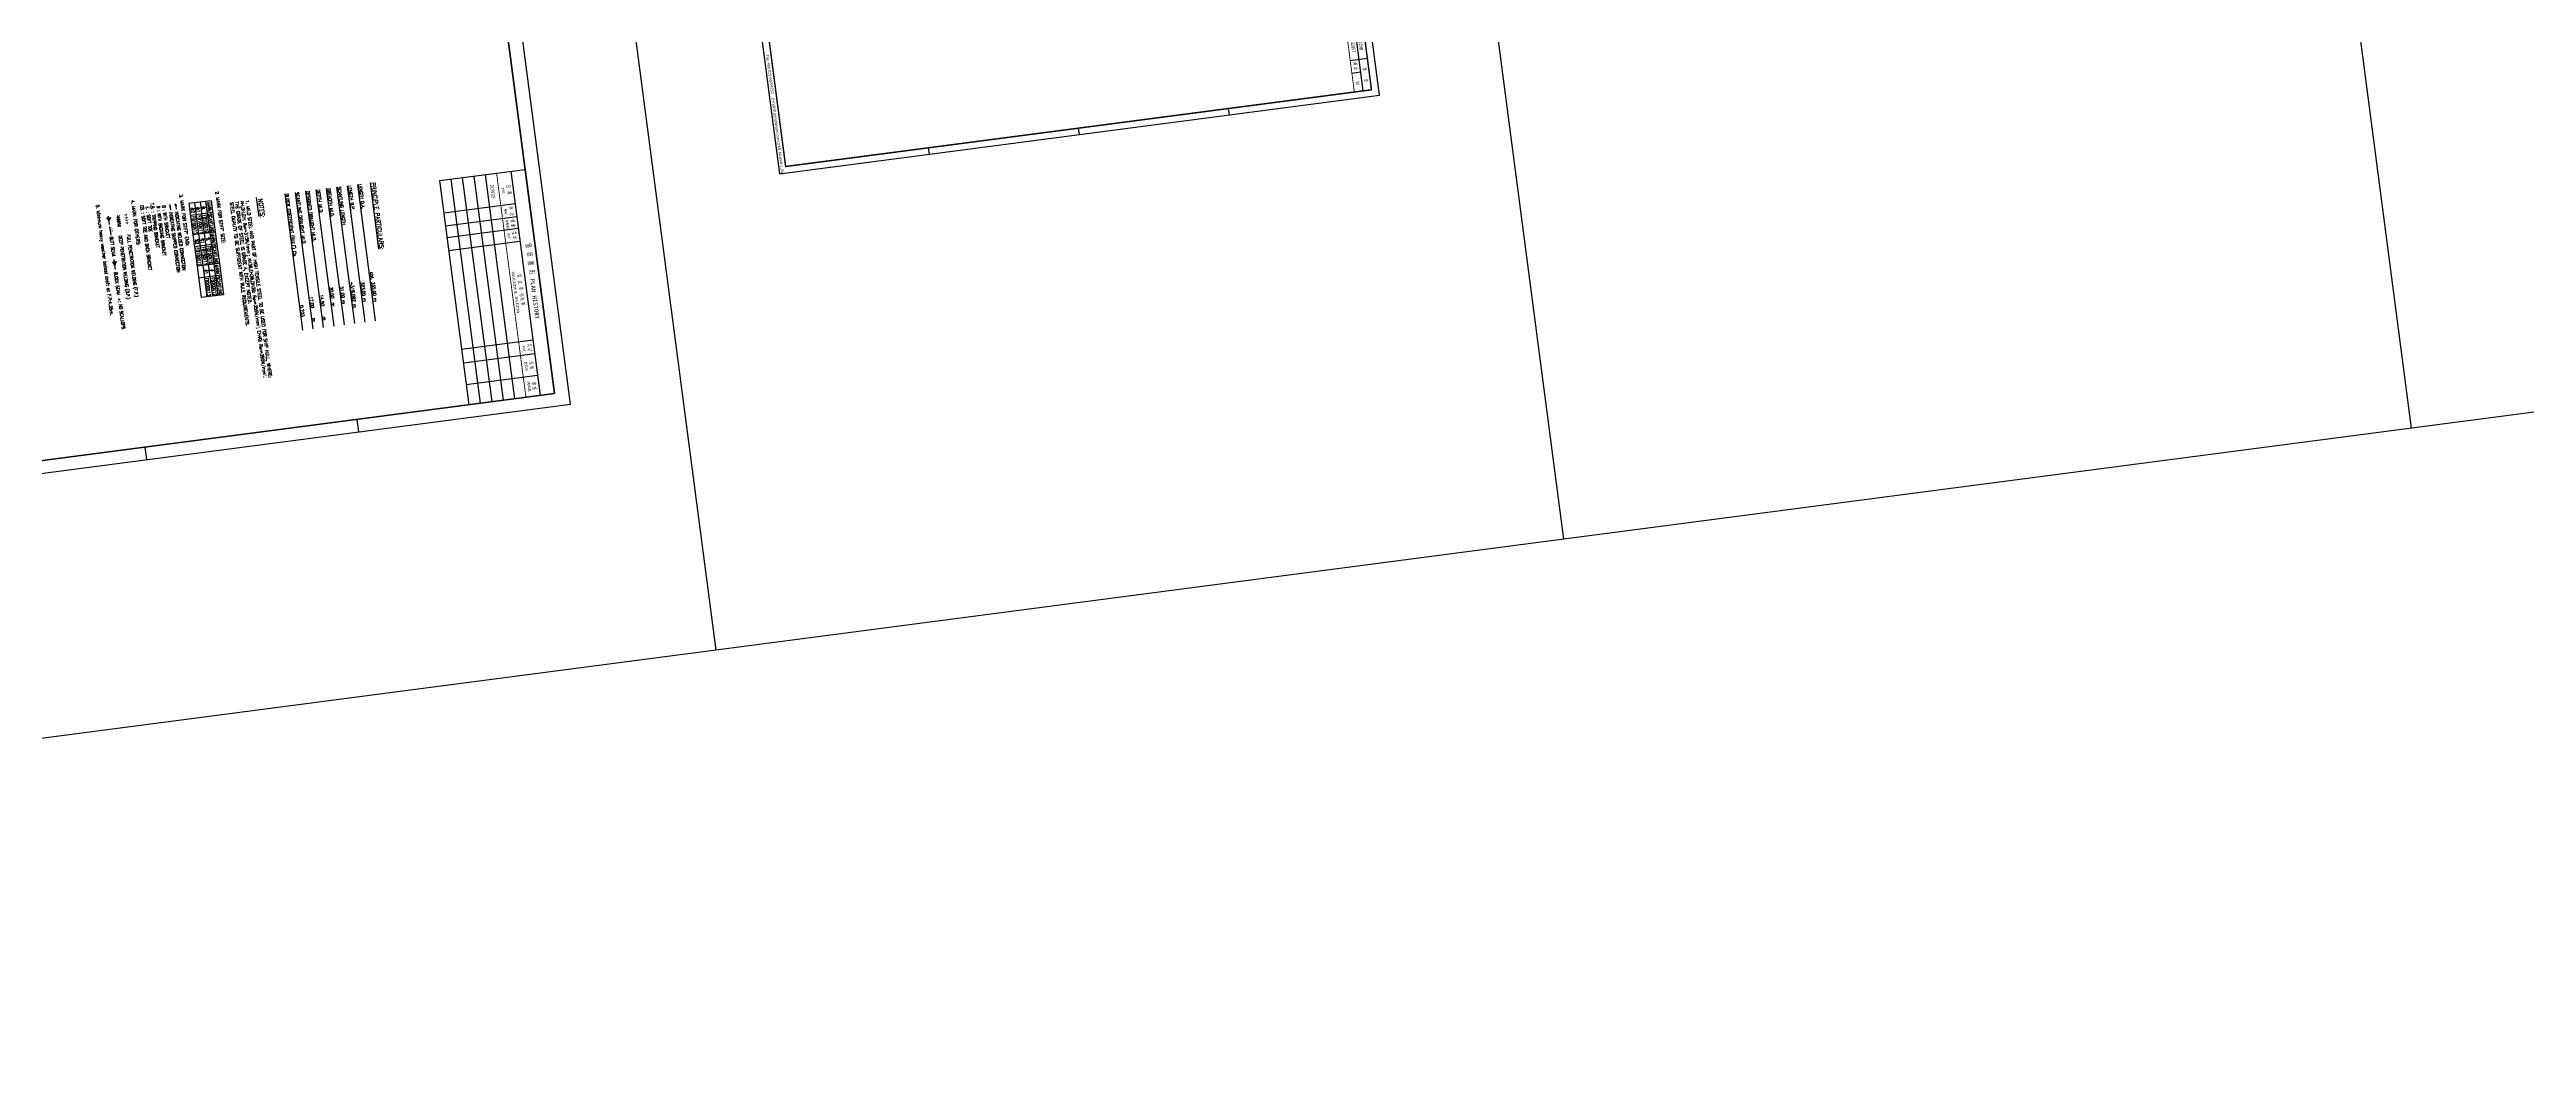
# Model space of a CAD drawing. Header units: millimetres. Extents: x -14906165 to 53546503, y 133836 to 58622790.
# Drawn here: x -2717142 to 9914949, y 20712934 to 25787801 of the extents above; entities that cross this region are included whole.
import ezdxf

# ---------------------------------------------------------------- set-up
doc = ezdxf.new("R2010")
doc.units = ezdxf.units.MM
doc.header["$LTSCALE"] = 100
doc.header["$PDMODE"] = 98
doc.header["$PDSIZE"] = 20
doc.linetypes.add('JNRD_PointLine', pattern=[6.48, 4.2, -1.05, 0.18, -1.05])
for name, color, linetype in [('S-NOTE', 7, 'Continuous'), ('Seam', 40, 'Continuous'), ('Text', 7, 'Continuous'), ('TXT', 7, 'Continuous')]:
    doc.layers.add(name, color=color, linetype=linetype)
doc.layers.add('粗线层', color=7, linetype='Continuous', lineweight=35)
doc.layers.add('细线层', color=7, linetype='Continuous', lineweight=25)
doc.styles.add('98kh1', font='calibri.ttf', dxfattribs={"width": 0.95, "height": 220})
doc.styles.add('ASHLEY', font='', dxfattribs={"width": 0.75})
doc.styles.add('HZDXF', font='short.shx', dxfattribs={"width": 0.8, "bigfont": 'hzdxf.shx'})
doc.styles.add('JNRD_E1', font='romans.shx', dxfattribs={"width": 0.8})
doc.styles.add('JNRD_E2', font='romand.shx', dxfattribs={"width": 0.8})
doc.styles.add('ROMANS', font='short.shx', dxfattribs={"bigfont": 'hzdxf.shx'})
doc.styles.get("Standard").update_dxf_attribs({"font": ''})
doc.styles.add('样式 1', font='calibri.ttf')
doc.styles.add('样式 2', font='')
doc.styles.get('ASHLEY').set_extended_font_data('SimSun')
doc.styles.get('Standard').set_extended_font_data('SimSun')
doc.styles.get('样式 2').set_extended_font_data('SimSun')
doc.dimstyles.new('1-100', dxfattribs={"dimscale": 100, "dimtxt": 1.5, "dimasz": 2, "dimexe": 0.5, "dimexo": 0.1, "dimtad": 1, "dimdec": 0, "dimzin": 1, "dimdsep": 46, "dimtxsty": 'JNRD_E1', "dimcen": 2.5, "dimclrd": 1, "dimclre": 1, "dimclrt": 2, "dimadec": 0, "dimazin": 0, "dimtfac": 1, "dimtdec": 0, "dimtmove": 0, "dimatfit": 3, "dimfxl": 1, "dimtzin": 0, "dimlwd": 13, "dimlwe": 13, "dimarcsym": 0})

# ---------------------------------------------------------------- blocks, each defined once
blk = doc.blocks.new('fd')
h = blk.add_hatch(color=6)
h.paths.add_polyline_path([(0, 0), (0, 0), (-65, -113), (0, -113)])
h.paths.add_polyline_path([(0, 0), (0, -113), (65, -113)])
at = {"color": 6}
blk.add_lwpolyline([(0, 0), (-65, -113), (65, -113)], close=True, dxfattribs=at)
blk = doc.blocks.new('A0-PAGE-1')
for p, q in [((-445060, 100249), (-445060, 99749)), ((-431198, 100249), (-431198, 99749)), ((-416335, 100249), (-416335, 99749)), ((-399110, 99749), (-399110, 98549)), ((-393610, 99749), (-393610, 98549)), ((-393610, 99149), (-386110, 99149)), ((-392110, 99749), (-392110, 98549)), ((-388610, 99749), (-388610, 98549)), ((-387610, 99149), (-387610, 98549)), ((-476392, 89737), (-477642, 89737)), ((-385610, 89737), (-386110, 89737)), ((-476392, 79224), (-477642, 79224)), ((-385610, 79224), (-386110, 79224)), ((-476392, 68712), (-477642, 68712)), ((-385610, 68712), (-386110, 68712)), ((-459923, 58199), (-459923, 58699)), ((-445060, 58199), (-445060, 58699)), ((-430198, 58199), (-430198, 58699)), ((-415335, 58199), (-415335, 58699)), ((-400473, 58199), (-400473, 58699))]:
    blk.add_line(p, q)
blk.add_lwpolyline([(-477642, 58199), (-385610, 58199), (-385610, 100249), (-477642, 100249)], close=True)
at = {"const_width": 60}
blk.add_lwpolyline([(-404110, 98549), (-386110, 98549)], dxfattribs=at)
at = {"layer": '粗线层', "const_width": 100}
blk.add_lwpolyline([(-476392, 58699), (-386110, 58699), (-386110, 99749), (-476392, 99749)], close=True, dxfattribs=at)
at = {"layer": '粗线层', "const_width": 60}
blk.add_lwpolyline([(-404110, 98549), (-404110, 99749)], dxfattribs=at)
at = {"layer": '细线层'}
blk.add_line((-476392, 99749), (-476392, 58699), dxfattribs=at)
at = {"layer": '细线层', "color": 7, "linetype": 'Continuous'}
for p, q in [((-476392, 99749), (-470392, 99749)), ((-470392, 98549), (-476392, 98549)), ((-470392, 99749), (-470392, 98549))]:
    blk.add_line(p, q, dxfattribs=at)
at = {"insert": (-402695, 99452), "char_height": 650, "width": 6037.86, "attachment_point": 1, "style": '样式 2'}
blk.add_mtext('{\\fVerdana|b1|i0|c0|p34;\\W1.5;JIT}', dxfattribs=at)
at = {"layer": 'S-NOTE', "style": 'ASHLEY', "width": 0.75}
for s, height, p in [('0号 841x1840=1.55m', 200, (-387778, 58326)), ('2', 100, (-385840, 58459))]:
    blk.add_text(s, height=height, dxfattribs=at).set_placement(p)
at = {"layer": 'Text', "color": 7, "linetype": 'Continuous', "style": 'JNRD_E2', "width": 0.8}
blk.add_text('20110004HB', height=300, rotation=180, dxfattribs=at).set_placement((-472650, 99248))
at = {"layer": '粗线层', "style": '样式 1'}
for s, p in [('        Fax: +86-021-66994753', (-395694, 58353)), ('E-mail:jit@jnshipyard.com.cn', (-391647, 58349))]:
    blk.add_text(s, height=190, dxfattribs=at).set_placement(p)
at = {"layer": '细线层', "color": 7, "style": 'ASHLEY'}
for s, height, width, p in [('Watertight Transverse Bulkhead in Cargo Holds Area ', 200, 0.66, (-398740, 99027)), ('工 程 号', 250, 0.66, (-393305, 98729)), ('图  号', 250, 0.66, (-393177, 99323)), ('H2854-H2857 ', 250, 0.88, (-391201, 98758)), ('20121002HB ', 250, 0.88, (-391146, 99295)), ('版 本', 250, 0.66, (-388441, 98729)), ('第     页', 250, 0.66, (-387928, 99318)), ('XX', 250, 0.66, (-386917, 98727))]:
    blk.add_text(s, height=height, dxfattribs=dict(at, width=width)).set_placement(p)
blk = doc.blocks.new('A1-PAGE-1')
blk.add_line((-388580, 40718), (-370580, 40724))
at = {"linetype": 'Continuous'}
for p, q in [((-388580, 34724), (-388580, 40718)), ((-388580, 39724), (-370580, 39724)), ((-388580, 37924), (-370580, 37924)), ((-388580, 37124), (-370580, 37124)), ((-388580, 36324), (-370580, 36324)), ((-388580, 35524), (-370580, 35524)), ((-388580, 34724), (-370580, 34724))]:
    blk.add_line(p, q, dxfattribs=at)
at = {"color": 7}
for p, q in [((-385984, 34724), (-385984, 39724)), ((-384919, 39724), (-384919, 34724)), ((-384002, 34724), (-384002, 39724)), ((-382971, 34724), (-382971, 39724)), ((-375046, 34724), (-375046, 39724)), ((-373932, 34724), (-373932, 39724)), ((-372208, 34724), (-372208, 39724))]:
    blk.add_line(p, q, dxfattribs=at)
at = {"linetype": 'Continuous', "const_width": 60}
blk.add_lwpolyline([(-388580, 38724), (-370580, 38724)], dxfattribs=at)
at = {"layer": '粗线层', "color": 7, "linetype": 'Continuous'}
for p, q in [((-370580, 40724), (-637080, 40724)), ((-370580, -16676), (-370580, 40724))]:
    blk.add_line(p, q, dxfattribs=at)
at = {"layer": '细线层', "color": 7, "linetype": 'Continuous'}
for p, q in [((-369580, 41724), (-639580, 41724)), ((-369580, -17676), (-369580, 41724)), ((-370580, 26874), (-369580, 26874)), ((-370580, 12024), (-369580, 12024))]:
    blk.add_line(p, q, dxfattribs=at)
at = {"color": 7, "style": 'ASHLEY', "width": 0.66}
for s, height, p in [('图  纸  履  历', 350, (-382687, 40095)), ('日  期', 250, (-387515, 39299)), ('标  记', 250, (-385794, 39277)), ('数 量', 250, (-384753, 39277)), ('版 本', 250, (-383783, 39277)), ('修  改  单  号/说 明', 250, (-380345, 39235)), ('页 码', 250, (-374771, 39291)), ('设 绘', 250, (-373342, 39275)), ('审 核', 250, (-371699, 39268))]:
    blk.add_text(s, height=height, dxfattribs=at).set_placement(p)
for s, height, width, p in [('PLAN HISTORY', 300, 1.2, (-379870, 40077)), ('DATE', 181.8, 0.8, (-387355, 38919)), ('MARK', 181.8, 0.8, (-385660, 38919)), ('NUMBER', 181.8, 0.8, (-384775, 38919)), ('REV.', 181.8, 0.8, (-383691, 38914)), ('MODIFICATION NO./DESCRIPTION', 181.82, 0.8, (-380621, 38868)), ('PAGE', 181.8, 0.8, (-374670, 38919)), ('DESIGN', 181.8, 0.8, (-373379, 38939)), ('EXAMINE', 181.8, 0.8, (-371804, 38948))]:
    blk.add_text(s, height=height, dxfattribs=dict(width=width)).set_placement(p)
blk = doc.blocks.new('*D761')
at = {"color": 1, "lineweight": 13}
blk.add_line((-393148, 648201), (-393304, 648512), dxfattribs=at)
for start, end in [(206.64409, 238.32204), (270, 285), (316.67796, 348.35591)]:
    blk.add_arc((-392820, 648366), 366, start, end, dxfattribs=at)
at = {"color": 1}
for points in [[(-393022, 648022), (-393004, 648086), (-392820, 647999)], [(-392571, 648143), (-392537, 648086), (-392726, 648012)]]:
    blk.add_solid(points, dxfattribs=at)
at = {"layer": 'Defpoints', "color": 0}
for p in [(-392820, 648445), (-392820, 647342), (-392811, 647999), (-392759, 648135), (-392702, 647924)]:
    blk.add_point(p, dxfattribs=at)
at = {"color": 2, "insert": (-393103, 648418), "char_height": 150, "attachment_point": 5, "rotation": 296.64409, "style": 'JNRD_E1'}
blk.add_mtext('15%%d', dxfattribs=at)
blk = doc.blocks.new('*D764')
at = {"color": 1, "lineweight": 13}
blk.add_line((-390503, 648158), (-390692, 648450), dxfattribs=at)
for start, end in [(212.82785, 241.41393), (270, 285), (313.58607, 342.17215)]:
    blk.add_arc((-390163, 648378), 405, start, end, dxfattribs=at)
at = {"color": 1}
for points in [[(-390365, 647990), (-390349, 648054), (-390163, 647973)], [(-389900, 648113), (-389867, 648055), (-390058, 647986)]]:
    blk.add_solid(points, dxfattribs=at)
at = {"layer": 'Defpoints', "color": 0}
for p in [(-390163, 648467), (-390163, 647375), (-390113, 647976), (-390103, 648154), (-390039, 647915)]:
    blk.add_point(p, dxfattribs=at)
at = {"color": 2, "insert": (-390482, 648379), "char_height": 150, "attachment_point": 5, "rotation": 302.82785, "style": 'JNRD_E1'}
blk.add_mtext('15%%d', dxfattribs=at)
blk = doc.blocks.new('*D679')
at = {"color": 1, "lineweight": 13}
for p, q in [((-392253, 637537), (-392366, 637507)), ((-392194, 638026), (-391958, 638282))]:
    blk.add_line(p, q, dxfattribs=at)
for start, end in [(180, 195), (137.39513, 158.69756), (216.30244, 237.60487)]:
    blk.add_arc((-391795, 637660), 541, start, end, dxfattribs=at)
at = {"color": 1}
for points in [[(-392332, 637862), (-392267, 637850), (-392336, 637660)], [(-392201, 637354), (-392261, 637325), (-392318, 637520)]]:
    blk.add_solid(points, dxfattribs=at)
at = {"layer": 'Defpoints', "color": 0}
for p in [(-392831, 637660), (-392334, 637613), (-392243, 637540), (-391982, 637610), (-391529, 637660)]:
    blk.add_point(p, dxfattribs=at)
at = {"color": 2, "insert": (-391975, 638061), "char_height": 150, "attachment_point": 5, "rotation": 227.39513, "style": 'JNRD_E1'}
blk.add_mtext('15%%d', dxfattribs=at)
blk = doc.blocks.new('*D680')
at = {"color": 1, "lineweight": 13}
blk.add_line((-391765, 637302), (-391421, 637249), dxfattribs=at)
for start, end in [(165, 180), (221.88694, 263.77388), (81.22612, 123.11306)]:
    blk.add_arc((-391808, 637026), 280, start, end, dxfattribs=at)
at = {"color": 1}
for points in [[(-391985, 636851), (-392047, 636827), (-392088, 637026)], [(-391988, 637280), (-391934, 637241), (-392078, 637098)]]:
    blk.add_solid(points, dxfattribs=at)
at = {"layer": 'Defpoints', "color": 0}
for p in [(-392835, 637026), (-392258, 637146), (-392083, 637074), (-392032, 637086), (-391680, 637026)]:
    blk.add_point(p, dxfattribs=at)
at = {"color": 2, "insert": (-391572, 637412), "char_height": 150, "attachment_point": 5, "rotation": 351.22612, "style": 'JNRD_E1'}
blk.add_mtext('15%%d', dxfattribs=at)
blk = doc.blocks.new('*D684')
at = {"color": 1, "lineweight": 13}
for p, q in [((-384266, 637549), (-384380, 637518)), ((-384207, 638038), (-383972, 638294))]:
    blk.add_line(p, q, dxfattribs=at)
for start, end in [(180, 195), (137.39513, 158.69756), (216.30244, 237.60487)]:
    blk.add_arc((-383809, 637671), 541, start, end, dxfattribs=at)
at = {"color": 1}
for points in [[(-384346, 637874), (-384280, 637862), (-384350, 637671)], [(-384215, 637365), (-384275, 637337), (-384331, 637531)]]:
    blk.add_solid(points, dxfattribs=at)
at = {"layer": 'Defpoints', "color": 0}
for p in [(-384728, 637671), (-384348, 637624), (-384256, 637551), (-383995, 637621), (-383605, 637671)]:
    blk.add_point(p, dxfattribs=at)
at = {"color": 2, "insert": (-383988, 638072), "char_height": 150, "attachment_point": 5, "rotation": 227.39513, "style": 'JNRD_E1'}
blk.add_mtext('15%%d', dxfattribs=at)
blk = doc.blocks.new('*D685')
at = {"color": 1, "lineweight": 13}
blk.add_line((-383779, 637314), (-383435, 637261), dxfattribs=at)
for start, end in [(165, 180), (221.88694, 263.77388), (81.22612, 123.11306)]:
    blk.add_arc((-383821, 637037), 280, start, end, dxfattribs=at)
at = {"color": 1}
for points in [[(-383999, 636863), (-384061, 636839), (-384101, 637037)], [(-384001, 637291), (-383947, 637252), (-384092, 637110)]]:
    blk.add_solid(points, dxfattribs=at)
at = {"layer": 'Defpoints', "color": 0}
for p in [(-384803, 637037), (-384271, 637158), (-384097, 637086), (-384045, 637097), (-383663, 637037)]:
    blk.add_point(p, dxfattribs=at)
at = {"color": 2, "insert": (-383586, 637423), "char_height": 150, "attachment_point": 5, "rotation": 351.22612, "style": 'JNRD_E1'}
blk.add_mtext('15%%d', dxfattribs=at)
blk = doc.blocks.new('绘图要素标准库V1.0 - 0416')
h = blk.add_hatch()
h.set_pattern_fill('ANSI31', color=256, scale=37.5, style=0)
h.set_pattern_definition([(45, (-544715.66, -165328.33), (-84.1899, 84.1899), [])])
h.paths.add_polyline_path([(-388267.9, 12369.9), (-389154, 12369.9), (-389154, 12157.8), (-388267.9, 12157.8)])
at = {"color": 0}
for p, q in [((-671091.9, 168324.3), (-348651.9, 168324.3)), ((-671091.9, 108924.3), (-348651.9, 108924.3)), ((-671091.9, 49524.3), (-348651.9, 49524.3))]:
    blk.add_line(p, q, dxfattribs=at)
at = {"color": 30}
blk.add_line((-388511.7, 11605.5), (-389187.9, 11605.5), dxfattribs=at)
at = {"color": 6}
blk.add_line((-384915.6, 11598.4), (-385715.6, 11598.4), dxfattribs=at)
at = {"color": 0}
blk.add_lwpolyline([(-671091.9, 426014.6), (-348651.9, 426014.6), (-348651.9, -112495.2), (-671091.9, -112495.2)], close=True, dxfattribs=at)
at = {"color": 30}
blk.add_lwpolyline([(-389076, 11475.6), (-389076, 11735.4), (-388851, 11605.5), (-389076, 11475.6)], dxfattribs=at)
at = {"layer": 'Seam'}
blk.add_line((-387663.8, 11604.3), (-388340, 11604.3), dxfattribs=at)
at = {"layer": 'Seam', "color": 6}
blk.add_line((-384915.6, 11598.4), (-385715.6, 11598.4), dxfattribs=at)
at = {"layer": '细线层', "color": 3, "linetype": 'Continuous'}
for p, q in [((-389129.4, 29918.4), (-383830.6, 29918.4)), ((-389129.4, 21951.4), (-387607.4, 21951.4))]:
    blk.add_line(p, q, dxfattribs=at)
at = {"layer": '细线层', "color": 0, "linetype": 'Continuous'}
for p, q in [((-389129.4, 29036.6), (-378180, 29036.6)), ((-389129.4, 28308.4), (-378180, 28308.4)), ((-389129.4, 27580.1), (-378180, 27580.1)), ((-389129.4, 26851.9), (-378180, 26851.9)), ((-389129.4, 26123.6), (-378180, 26123.6)), ((-389129.4, 25395.4), (-378180, 25395.4)), ((-389129.4, 24667.1), (-378180, 24667.1)), ((-389129.4, 23938.9), (-378180, 23938.9))]:
    blk.add_line(p, q, dxfattribs=at)
at = {"layer": '细线层', "linetype": 'Continuous'}
for p, q in [((-389352.3, 18816.8), (-386836.1, 18816.8)), ((-389352.3, 18816.8), (-389352.3, 17253.1)), ((-389352.3, 18425.8), (-386836.1, 18425.8)), ((-389352.3, 18034.9), (-386836.1, 18034.9)), ((-389352.3, 17644), (-386836.1, 17644)), ((-389352.3, 17253.1), (-386836.1, 17253.1)), ((-388407.8, 18816.8), (-388407.8, 17253.1)), ((-386836.1, 18816.8), (-386836.1, 17253.1)), ((-386836.1, 18816.8), (-384319.9, 18816.8)), ((-386836.1, 18816.8), (-386836.1, 17253.1)), ((-386836.1, 18425.8), (-384319.9, 18425.8)), ((-386836.1, 18034.9), (-384319.9, 18034.9)), ((-386836.1, 17644), (-384319.9, 17644)), ((-386836.1, 17253.1), (-384319.9, 17253.1)), ((-385891.6, 18816.8), (-385891.6, 17253.1)), ((-384319.9, 18816.8), (-384319.9, 17253.1)), ((-384319.9, 18816.8), (-381803.7, 18816.8)), ((-384319.9, 18816.8), (-384319.9, 17253.1)), ((-384319.9, 18425.8), (-381803.7, 18425.8)), ((-384319.9, 18034.9), (-381803.7, 18034.9)), ((-384319.9, 17644), (-381803.7, 17644)), ((-384319.9, 17253.1), (-381803.7, 17253.1)), ((-383375.4, 18816.8), (-383375.4, 17253.1)), ((-381803.7, 18816.8), (-381803.7, 17253.1))]:
    blk.add_line(p, q, dxfattribs=at)
at = {"layer": '细线层', "color": 1, "linetype": 'JNRD_PointLine', "lineweight": -3}
for p, q in [((-389481.5, 16333.9), (-388972.1, 16333.9)), ((-389475.6, 15931.9), (-388972.1, 15931.9))]:
    blk.add_line(p, q, dxfattribs=at)
at = {"layer": '细线层', "color": 1, "linetype": 'Continuous'}
for points in [[(-389481.5, 16333.9), (-389331.5, 16368.9), (-389331.5, 16298.9), (-389481.5, 16333.9)], [(-389475.6, 15931.9), (-389325.6, 15881.9)]]:
    blk.add_lwpolyline(points, dxfattribs=at)
for name in ['A0-PAGE-1', 'A1-PAGE-1']:
    blk.add_blockref(name, (0, 0))
at = {"xscale": -2, "yscale": 2, "zscale": 2, "rotation": 270}
blk.add_blockref('fd', (-385269.6, 11598.3), dxfattribs=at)
at = {"layer": 'Seam', "xscale": -2, "yscale": 2, "zscale": 2, "rotation": 270}
blk.add_blockref('fd', (-385269.6, 11598.3), dxfattribs=at)
at = {"color": 7, "style": 'ASHLEY', "width": 0.66}
blk.add_text('20230325', height=250, dxfattribs=at).set_placement((-387698, 38167.9))
at = {"color": 6, "style": 'JNRD_E1', "width": 0.8}
for s, p in [('&', (-388982.1, 18133.5)), ('&1', (-388982.1, 17733.9)), ('&2', (-388982.1, 17352.7)), ('%', (-386465.9, 18133.5)), ('%%%1', (-386465.9, 17733.9)), ('%2', (-386465.9, 17352.7)), ('#1', (-383981.3, 17717.3)), ('#', (-383949.7, 18133.5))]:
    blk.add_text(s, height=220, dxfattribs=at).set_placement(p)
at = {"layer": 'Seam', "style": 'HZDXF', "width": 0.8}
blk.add_text('S', height=350, rotation=90, dxfattribs=at).set_placement((-387908.5, 11505.8))
at = {"layer": 'Text', "linetype": 'Continuous', "style": 'JNRD_E1', "width": 0.8}
for s, p in [('MARK', (-389263.9, 18505)), ('SCANTLING', (-388341, 18505)), ('FB100X10', (-388313.7, 18126.9)), ('FB100X11', (-388313.7, 17747.5)), ('FB100X12', (-388313.7, 17339.2)), ('MARK', (-386747.7, 18505)), ('SCANTLING', (-385824.8, 18505)), ('FB150X10', (-385797.5, 18126.9)), ('FB150X11', (-385797.5, 17747.5)), ('FB150X12', (-385797.5, 17339.2)), ('MARK', (-384231.5, 18505)), ('SCANTLING', (-383308.6, 18505)), ('FB200X13', (-383312.9, 17703.8)), ('FB200X12', (-383281.3, 18120)), ('B : WITH BRACKET', (-389481.9, 15401.1)), ('INDICATING WELDED CONNECTION', (-388852.7, 16222)), ('INDICATING SNIPPED CONNECTION', (-388852.7, 15818.1)), ('T.B. : TRIPPING BRACKET', (-389780.3, 14605.3)), ('EB. : SOFT TOE AND BACK BRACKET', (-389718, 13883.6)), ('E. : SOFT TOE', (-389550.2, 14253.8)), ('R : WITH BACKING BRACKET', (-389484.9, 14999.1)), ('DEEP PENETRATION WELDING (D.P.)', (-387540.1, 12124.7)), ('FULL PENETRATION WELDING (F.P.)', (-387539.1, 12700.6)), ('BUTT SEAM', (-387555.3, 11500.3)), ('BLOCK SEAM', (-384714.1, 11481.7)), (': NO SCALLOPS', (-382361, 11515.4))]:
    blk.add_text(s, height=220, dxfattribs=at).set_placement(p)
at = {"layer": 'Text', "style": 'ROMANS', "width": 0.8}
blk.add_text('****', height=450, dxfattribs=at).set_placement((-389240, 12485.7))
at = {"layer": 'Text', "color": 2, "linetype": 'Continuous', "ltscale": 100, "style": 'JNRD_E1', "width": 0.8}
blk.add_text('*', height=250, dxfattribs=at).set_placement((-382593.1, 11402.3))
at = {"layer": 'TXT', "color": 1, "char_height": 220, "attachment_point": 1, "style": '98kh1'}
for s, insert, width in [('{\\H0.9999x;\\C2;\\P\\Fromans|c0;\\H1.364x;\\C3;P\\Fromans|c134;RINCIPLE PARTICULARS:\\P\\H0.9166x;\\C2; \\P\\Fromans|c0;\\H0.8x;\\C0;LENGTH\\Fromans|c134; O.A.                               abt\\Fromans|c0;. \\Fromans|c134;335.0\\Fromans|c0;0 m\\P\\Fromans|c134;\\P\\Fromans|c0;LENGTH\\Fromans|c134; B.P.                                   323.00 \\Fromans|c0;m\\P\\Fromans|c134; \\PSCANTLING LENGTH\\Fromans|c0;                            ~\\Fromans|c134;319.092\\Fromans|c0; m\\P\\PBREADTH MLD.                                  51.\\Fromans|c134;0\\Fromans|c0;0 m\\P\\PDEPTH MLD.                                    \\Fromans|c134;30.00\\Fromans|c0;^Im\\P\\Fromans|c134;\\PDESIGNED DRAUGHT MLD\\Fromans|c0;.                          \\Fromans|c134;14.50\\Fromans|c0;^Im\\P\\Fromans|c134;\\P\\Fromans|c0;SCANTLING DRAUGHT MLD                          \\Fromans|c134;17.00\\Fromans|c0;^Im\\P\\PBLOCK COEFFICIENT (RULE) Cb                        0.\\Fromans|c134;703}', (-389129.4, 30658.3), 11088.624), ('{\\H0.9999x;\\C2;\\P\\Fromans|c0;\\H1.364x;\\C3;NOTES\\Fromans|c134;:\\P\\H0.9166x;\\C2; \\P\\Fromans|c0;\\H0.8x;\\C0;1. MILD STEEL AND PART OF HIGH TENSILE STEEL TO BE USED FOR SHIP HULL, WHERE:\\PAH,DH,EH: R\\H0.6818x;eH\\H1.467x;=315N/mm\\fCalibri|b0|i0|c0|p34;²\\Fromans|c0;; \\H0.9997x;AH36,EH36,DH36: R\\H0.6818x;eH\\H1.467x;=355N/mm\\fCalibri|b0|i0|c0|p34;²\\Fromans|c0;; \\H0.9998x;EH40: R\\H0.6818x;eH\\H1.467x;=390N/mm\\fCalibri|b0|i0|c0|p34;²\\Fromans|c0;\\H1x;.\\H1.6072x; \\H0.62218x;\\PTHE GRADE OF STEEL IS GRADE A, EXCEPT NOTED. \\H1.3216x; \\H0.75667x;\\PSTEEL QUALITY TO BE SUFFICIENT WITH RULE REQUIREMENTS.\\H1.3095x; }', (-389009.4, 22736.4), 14581), ("\\pxsm1.25;{\\Fromans.shx|c134;\\C0;2\\Fromans.shx|c0;. MARK FOR STIFF' SIZE:}", (-390020.2, 19399.6), 17832.227), ("\\psm1.25;{\\Fromans.shx|c0;\\C0;3. MARK FOR STIFF' END:}", (-390153.3, 16902.7), 17832.227), ('\\pxsm1.25;{\\Fromans.shx|c0;\\C0;4. MARK FOR OTHERS:}', (-390203.3, 13516.9), 17832.227), ('\\pxsm1.25;{\\Fromans.shx|c0;\\C0;5. Minimum heavy weather ballast draft at F.P:4.35m.}', (-390203.3, 11053.9), 17832.227)]:
    blk.add_mtext(s, dxfattribs=dict(at, insert=insert, width=width))
for base, line1, line2, picture, middle in [((-392810.8, 647999.4), ((-392758.7, 648135.2), (-392702.3, 647924.5)), ((-392820.5, 648445.3), (-392820.5, 647342.1)), '*D761', (-393103.1, 648418.4)), ((-390113.1, 647975.7), ((-390103.1, 648153.8), (-390039.1, 647914.9)), ((-390163.1, 648467.5), (-390163.1, 647374.7)), '*D764', (-390482.2, 648378.8)), ((-392083.5, 637074.4), ((-392031.9, 637085.9), (-392257.8, 637146.4)), ((-392834.7, 637025.9), (-391679.8, 637025.9)), '*D680', (-391572.4, 637411.7)), ((-392334.3, 637612.6), ((-391981.9, 637609.7), (-392242.9, 637539.8)), ((-392831.2, 637659.7), (-391528.7, 637659.7)), '*D679', (-391974.6, 638060.9)), ((-384097, 637086), ((-384045.4, 637097.4), (-384271.3, 637158)), ((-384802.6, 637037.4), (-383662.6, 637037.4)), '*D685', (-383585.9, 637423.3)), ((-384347.8, 637624.2), ((-383995.4, 637621.3), (-384256.4, 637551.4)), ((-384728, 637671.3), (-383604.6, 637671.3)), '*D684', (-383988.1, 638072.5))]:
    dim = blk.add_angular_dim_2l(base=base, line1=line1, line2=line2, dimstyle='1-100')
    dim.commit()
    dim.dimension.update_dxf_attribs({"geometry": picture, "text_midpoint": middle})

msp = doc.modelspace()

# ---------------------------------------------------------------- block references
at = {"lineweight": 5, "xscale": 64.06802830554443, "yscale": 73.4024339265743, "zscale": 64.06802830554443, "rotation": 277.4624694947158}
msp.add_blockref('绘图要素标准库V1.0 - 0416', (-22373, 103764), dxfattribs=at)

doc.saveas('drawing.dxf')
